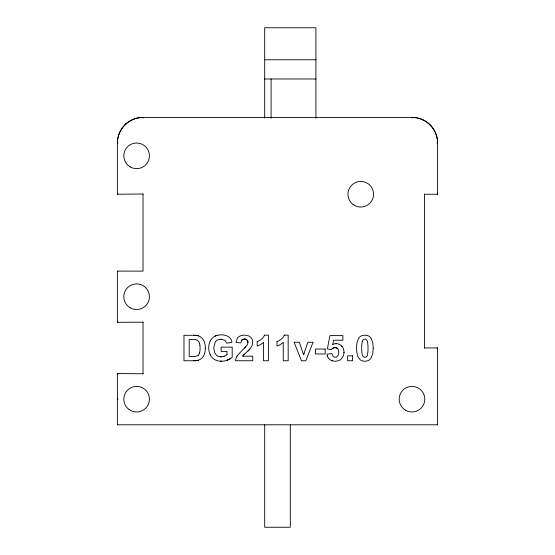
<?xml version="1.0" encoding="UTF-8"?>
<svg xmlns="http://www.w3.org/2000/svg" width="555" height="555" viewBox="0 0 555 555"><rect width="100%" height="100%" fill="white"/><g stroke="black" fill="none" stroke-linecap="round" stroke-linejoin="round"><path stroke-width="0.83" d="M205.315 348.651C205.627 343.566 203.623 337.322 198.218 335.782M332.778 344.447L333.59 340.194L342.886 340.194L342.886 335.608L329.92 335.608L327.388 348.935L331.314 349.525L332.84 348.228A4.378 4.378 0 0 1 335.241 347.624A3.517 3.517 0 0 1 337.752 348.776A3.379 3.379 0 0 1 338.189 349.456L338.765 352.016A11.065 11.065 0 0 1 338.758 352.904L337.995 355.706L336.143 357.149L334.644 357.212L333.25 356.518L331.814 353.632L326.916 354.146L327.36 356.039M237.207 355.852A11.967 11.967 0 0 0 235.507 360.75L252.754 360.75L252.754 356.164L242.826 356.164A8.38 8.38 0 0 1 244.033 354.624L244.138 354.499A23.636 23.636 0 0 1 244.561 354.09L247.953 351.003A32.322 32.322 0 0 0 249.604 349.379L252.206 345.3L252.678 341.124A6.514 6.514 0 0 0 251.318 337.96L250.569 337.169A6.938 6.938 0 0 0 248.702 335.928L245.039 335.144A13.75 13.75 0 0 0 243.714 335.158L241.737 335.456A8.54 8.54 0 0 0 238.754 336.823A5.779 5.779 0 0 0 237.491 338.106L235.993 342.421L240.898 342.886L241.647 340.333A2.525 2.525 0 0 1 241.966 339.965M237.034 356.137A11.343 11.343 0 0 1 237.596 355.242L246.836 345.501A5.564 5.564 0 0 0 247.905 342.497M143.294 193.972L117.403 194.25L117.847 193.806M143.176 322.171L117.403 322.33L117.847 321.886M143.252 373.792L117.403 373.557L117.403 424.79L117.847 424.346M424.464 348.262L424.513 193.972M437.153 348.387L437.597 347.943L424.79 347.943M125.048 124.771L126.082 123.807L125.707 124.14M193.369 335.289L183.976 335.289L183.976 360.75L193.646 360.75A19.154 19.154 0 0 0 197.282 360.473L198.197 360.209M221.14 339.244L224.817 340.305L226.822 343.198L232.039 342.248L231.539 340.603A8.741 8.741 0 0 0 228.625 336.781L225.899 335.442L222.388 334.852A21.048 21.048 0 0 0 220.793 334.825L217.165 335.317A10.15 10.15 0 0 0 215.472 335.935A11.475 11.475 0 0 0 210.269 340.825M264.693 59.767L315.92 59.767M264.693 78.983L315.92 78.983M117.993 143.017L117.403 143.017L117.403 194.25M437.007 143.017L437.597 143.017L437.597 194.25L424.79 194.25M117.403 322.33L117.403 271.097L143.037 271.118L143.017 194.25M264.43 335.137L268.405 335.137L268.405 360.75L263.507 360.75L263.507 342.345A17.059 17.059 0 0 1 257.18 346.036L257.18 341.616M284.195 335.137L288.17 335.137L288.17 360.75L283.272 360.75L283.272 342.345A17.059 17.059 0 0 1 276.945 346.036L276.945 341.616M117.403 399.17L117.993 399.17M117.403 424.79L437.597 424.79L437.597 347.943M221.424 361.222C216.852 361.367 212.017 359.064 210.116 354.735M221.244 356.796A8.554 8.554 0 0 1 220.259 356.761L219.156 356.574A6.355 6.355 0 0 1 216.353 355.061L214.632 352.508L213.89 348.824A18.78 18.78 0 0 1 213.862 347.208L215.16 342.255A6.126 6.126 0 0 1 215.826 341.38A6.396 6.396 0 0 1 218.476 339.653L220.328 339.278A9.678 9.678 0 0 1 221.41 339.251M197.025 335.525L196.172 335.414A28.895 28.895 0 0 0 193.369 335.303A25.246 25.246 0 0 1 197.025 335.498L197.774 335.664A7.714 7.714 0 0 1 198.496 335.865M195.589 339.778L194.854 339.681A27.757 27.757 0 0 0 192.953 339.584L189.193 339.563L189.193 356.483L193.036 356.483A20.022 20.022 0 0 0 195.596 356.365L196.026 356.268A4.912 4.912 0 0 0 198.246 355.193M332.105 360.743L334.436 361.194A11.877 11.877 0 0 0 335.837 361.215L338.321 360.75A7.617 7.617 0 0 0 340.812 359.321L341.852 358.252A9.511 9.511 0 0 0 344.003 352.203M437.153 193.806L437.597 194.25M437.153 424.346L437.597 424.79M117.403 271.097L117.847 271.541M117.403 373.557L117.847 374.001M430.097 124.91L431.193 126.082M247.766 341.547L247.849 342.497M199.966 345.411L199.703 343.899A7.09 7.09 0 0 0 199.578 343.483M411.983 117.993L411.983 117.403L143.017 117.403A25.613 25.613 0 0 0 117.403 143.017A25.585 25.585 0 0 1 142.996 117.424L143.017 117.993M315.92 118.257L315.92 27.75L264.693 27.75L264.693 118.007M290.307 424.79L290.307 527.25L264.693 527.25L264.693 424.79M271.097 78.983L271.097 118.257M226.981 354.638L226.981 351.419L221.133 351.419L221.133 347.152L232.198 347.152L232.198 357.254L229.638 359.071A19.89 19.89 0 0 1 227.189 360.167M143.017 322.33L143.017 373.557M205.267 348.262A17.177 17.177 0 0 1 204.594 353.695M204.497 353.667A11.461 11.461 0 0 1 201.853 358.218A9.289 9.289 0 0 1 198.184 360.16M195.637 339.577A5.529 5.529 0 0 1 199.627 343.469M199.869 345.425A21.374 21.374 0 0 1 199.724 352.265A8.686 8.686 0 0 1 199.509 352.918M199.46 352.904A5.855 5.855 0 0 1 198.295 355.228M197.989 360.334A17.184 17.184 0 0 1 193.646 360.694M226.988 354.652A11.072 11.072 0 0 1 224.026 356.227M224.234 356.157A8.713 8.713 0 0 1 220.245 356.782M227.564 360.015A16.719 16.719 0 0 1 221.424 361.243M210.255 354.666A15.554 15.554 0 0 1 210.317 340.853M215.16 336.087A10.399 10.399 0 0 1 217.532 335.227M221.813 361.222A17.496 17.496 0 0 1 220.453 361.201M230.811 358.398A17.302 17.302 0 0 1 227.564 360.008M242.819 356.157A8.492 8.492 0 0 1 243.77 354.902A7.555 7.555 0 0 1 243.923 354.721A18.357 18.357 0 0 1 244.561 354.09M245.435 347.104A50.498 50.498 0 0 1 244.582 347.964M244.852 339.022A3.254 3.254 0 0 1 247.946 341.894M241.911 339.896A3.843 3.843 0 0 1 244.838 339.167M242.105 340.104A3.49 3.49 0 0 1 247.877 341.505M249.903 349.06A28.562 28.562 0 0 1 247.946 350.989M264.485 335.158A9.241 9.241 0 0 1 261.322 339.202A14.77 14.77 0 0 1 257.208 341.679M284.25 335.158A9.241 9.241 0 0 1 281.087 339.202A14.77 14.77 0 0 1 276.973 341.679M332.785 344.454A7.909 7.909 0 0 1 336.15 343.663M335.935 343.677A8.498 8.498 0 0 1 336.954 343.712L337.343 343.753A7.305 7.305 0 0 1 340.819 345.238L341.124 345.488A8.616 8.616 0 0 1 341.984 346.348M341.714 346.043A7.895 7.895 0 0 1 343.552 349.164L343.954 351.28A11.655 11.655 0 0 1 343.982 352.598M332.466 360.854A7.59 7.59 0 0 1 327.297 355.998M332.903 348.318A3.871 3.871 0 0 1 337.808 348.72M366.8 356.372A5.037 5.037 0 0 0 367.486 354.638L367.951 351.232A58.684 58.684 0 0 0 368.021 348.186L368.021 347.631A67.37 67.37 0 0 0 367.993 346.091L367.57 341.935A9.636 9.636 0 0 0 367.334 341.159L366.432 339.66A2.47 2.47 0 0 0 363.275 339.66A2.234 2.234 0 0 0 362.956 340.007A5.037 5.037 0 0 0 362.276 341.54M366.772 356.352A2.234 2.234 0 0 1 366.446 356.698A2.477 2.477 0 0 1 363.282 356.712L362.332 355.04A10.129 10.129 0 0 1 362.151 354.437L361.728 350.288A67.308 67.308 0 0 1 361.7 348.748L361.7 348.186A58.872 58.872 0 0 1 361.763 345.148L362.082 342.241A8.755 8.755 0 0 1 362.248 341.533M373.244 348.186L372.759 353.75L371.011 358.197A7.305 7.305 0 0 1 370.157 359.224A6.604 6.604 0 0 1 367.826 360.722L365.773 361.18A9.99 9.99 0 0 1 364.399 361.215L362.651 360.944A7.118 7.118 0 0 1 360.029 359.612L357.573 356.13L356.518 349.907A42 42 0 0 1 356.49 347.25L357.115 341.929L358.71 338.161A7.312 7.312 0 0 1 359.564 337.135A6.604 6.604 0 0 1 361.895 335.636L364.864 335.137L367.826 335.643A6.653 6.653 0 0 1 370.171 337.162L370.456 337.461A7.791 7.791 0 0 1 371.316 338.633L372.759 342.622L373.244 348.186M304.064 353.257L303.592 354.846L299.318 342.248L294.101 342.248L301.462 360.75L305.819 360.75L313.075 342.248L307.858 342.248L304.064 353.257M325.175 349.046L315.372 349.046L315.372 353.951L325.175 353.951L325.175 349.046M352.529 355.845L347.624 355.845L347.624 360.75L352.529 360.75L352.529 355.845M437.597 143.017A25.613 25.613 0 0 0 411.983 117.403A25.585 25.585 0 0 1 437.576 143.003M129.239 409.646A12.807 12.807 0 0 0 149.371 400.321A12.807 12.807 0 0 0 131.237 387.55A12.807 12.807 0 0 0 129.239 409.646M130.21 307.803A12.807 12.807 0 0 0 149.42 296.71A12.807 12.807 0 0 0 130.21 285.617A12.807 12.807 0 0 0 130.21 307.803M130.21 166.916A12.807 12.807 0 0 0 149.42 155.83A12.807 12.807 0 0 0 130.21 144.737A12.807 12.807 0 0 0 130.21 166.916M353.375 204.719A12.807 12.807 0 0 0 373.508 195.402A12.807 12.807 0 0 0 355.366 182.63A12.807 12.807 0 0 0 353.375 204.719M405.58 410.263A12.807 12.807 0 0 0 424.79 399.17A12.807 12.807 0 0 0 405.58 388.084A12.807 12.807 0 0 0 405.58 410.263"/></g></svg>
